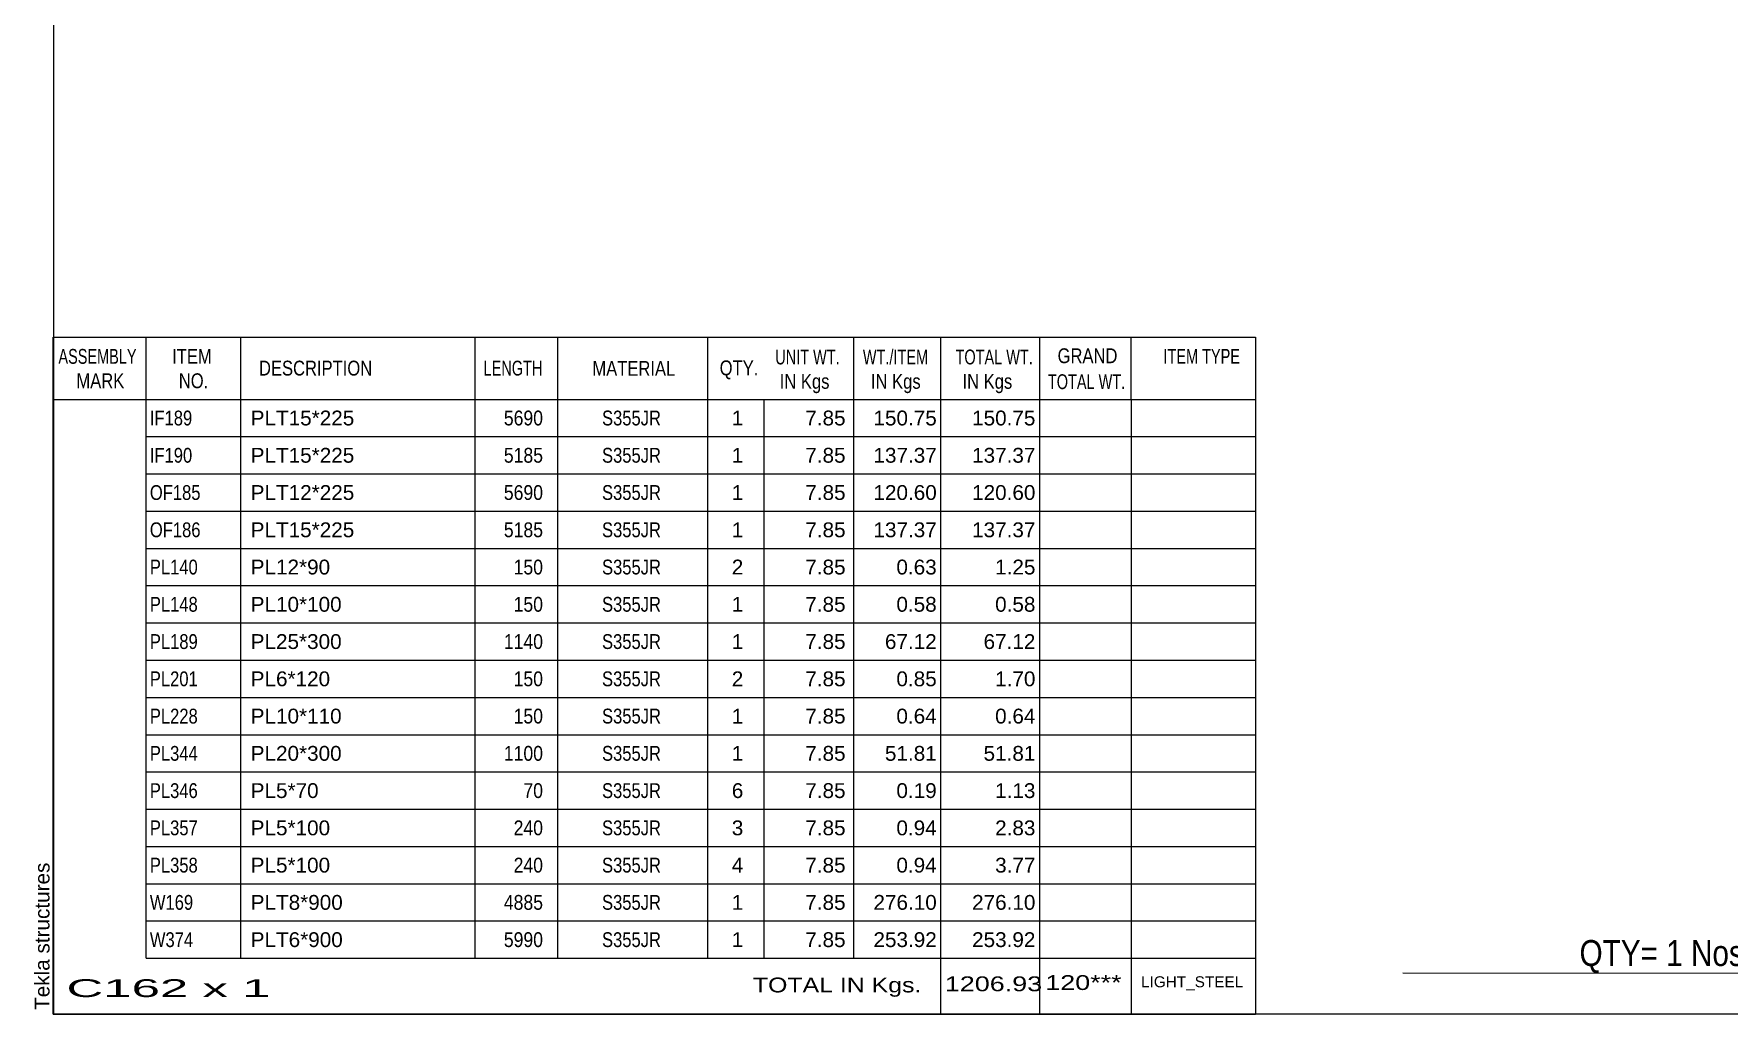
# Model space of a CAD drawing. Header units: millimetres. Extents: x -321 to 92, y -152 to 135.
# Drawn here: x -320.6 to -102.2, y -151.8 to -25.5 of the extents above; entities that cross this region are included whole.
import ezdxf

# ---------------------------------------------------------------- set-up
doc = ezdxf.new("R2010")
doc.units = ezdxf.units.MM
doc.styles.add('Arial', font='ARIAL.TTF', dxfattribs={"height": 0.2})
doc.styles.add('Arial Narrow', font='ARIALN.TTF', dxfattribs={"height": 0.2})

# ---------------------------------------------------------------- blocks, each defined once
blk = doc.blocks.new('Unknown-622305719-1210')
at = {"color": 5, "linetype": 'Continuous'}
for p, q in [((-318.07, 135.25), (-318.07, -151.75)), ((-318.07, -151.75), (91.93, -151.75))]:
    blk.add_line(p, q, dxfattribs=at)
at = {"color": 174, "linetype": 'Continuous', "style": 'Arial'}
blk.add_text('Tekla structures', height=1.9102, rotation=90, dxfattribs=at).set_placement((-318.57, -151.25))
blk = doc.blocks.new('CBS_CALLOFF-622305719-5306')
at = {"color": 7, "linetype": 'Continuous'}
blk.add_line((-144.19, -146.49), (-27.96, -146.5), dxfattribs=at)
at = {"color": 3, "linetype": 'Continuous', "style": 'Arial Narrow'}
blk.add_text('QTY= 1 Nos.      COLUMN     MKD : C162', height=3.3405, dxfattribs=at).set_placement((-121.43, -145.59))
blk = doc.blocks.new('CBS_BOM-622305719-5305')
at = {"color": 7, "linetype": 'Continuous'}
for p, q in [((-318.1, -72.59), (-318.1, -64.59)), ((-318.1, -64.59), (-163.18, -64.59)), ((-306.1, -72.59), (-306.1, -64.59)), ((-293.91, -72.59), (-293.91, -64.59)), ((-263.74, -72.59), (-263.74, -64.59)), ((-253.06, -72.59), (-253.06, -64.59)), ((-233.75, -72.59), (-233.75, -64.59)), ((-214.95, -72.59), (-214.95, -64.59)), ((-203.73, -72.59), (-203.73, -64.59)), ((-190.95, -72.59), (-190.95, -64.59)), ((-179.2, -72.59), (-179.2, -64.59)), ((-163.18, -64.59), (-163.18, -72.58)), ((-318.1, -72.59), (-163.18, -72.59)), ((-318.1, -77.39), (-318.1, -72.59)), ((-306.1, -77.39), (-306.1, -72.59)), ((-293.91, -77.39), (-293.91, -72.59)), ((-263.74, -77.39), (-263.74, -72.59)), ((-253.06, -77.39), (-253.06, -72.59)), ((-233.75, -77.39), (-233.75, -72.59)), ((-226.48, -77.39), (-226.48, -72.59)), ((-214.95, -77.39), (-214.95, -72.59)), ((-203.73, -77.39), (-203.73, -72.59)), ((-190.95, -77.39), (-190.95, -72.59)), ((-179.18, -77.39), (-179.18, -72.59)), ((-163.18, -72.59), (-163.18, -77.39)), ((-318.1, -82.19), (-318.1, -77.39)), ((-306.1, -77.39), (-163.18, -77.39)), ((-306.1, -82.19), (-306.1, -77.39)), ((-293.91, -82.19), (-293.91, -77.39)), ((-263.74, -82.19), (-263.74, -77.39)), ((-253.06, -82.19), (-253.06, -77.39)), ((-233.75, -82.19), (-233.75, -77.39)), ((-226.48, -82.19), (-226.48, -77.39)), ((-214.95, -82.19), (-214.95, -77.39)), ((-203.73, -82.19), (-203.73, -77.39)), ((-190.95, -82.19), (-190.95, -77.39)), ((-179.18, -82.19), (-179.18, -77.39)), ((-163.18, -77.39), (-163.18, -82.19)), ((-318.1, -86.99), (-318.1, -82.19)), ((-306.1, -82.19), (-163.18, -82.19)), ((-306.1, -86.99), (-306.1, -82.19)), ((-293.91, -86.99), (-293.91, -82.19)), ((-263.74, -86.99), (-263.74, -82.19)), ((-253.06, -86.99), (-253.06, -82.19)), ((-233.75, -86.99), (-233.75, -82.19)), ((-226.48, -86.99), (-226.48, -82.19)), ((-214.95, -86.99), (-214.95, -82.19)), ((-203.73, -86.99), (-203.73, -82.19)), ((-190.95, -86.99), (-190.95, -82.19)), ((-179.18, -86.99), (-179.18, -82.19)), ((-163.18, -82.19), (-163.18, -86.99)), ((-318.1, -91.79), (-318.1, -86.99)), ((-306.1, -86.99), (-163.18, -86.99)), ((-306.1, -91.79), (-306.1, -86.99)), ((-293.91, -91.79), (-293.91, -86.99)), ((-263.74, -91.79), (-263.74, -86.99)), ((-253.06, -91.79), (-253.06, -86.99)), ((-233.75, -91.79), (-233.75, -86.99)), ((-226.48, -91.79), (-226.48, -86.99)), ((-214.95, -91.79), (-214.95, -86.99)), ((-203.73, -91.79), (-203.73, -86.99)), ((-190.95, -91.79), (-190.95, -86.99)), ((-179.18, -91.79), (-179.18, -86.99)), ((-163.18, -86.99), (-163.18, -91.79)), ((-318.1, -96.59), (-318.1, -91.79)), ((-306.1, -91.79), (-163.18, -91.79)), ((-306.1, -96.59), (-306.1, -91.79)), ((-293.91, -96.59), (-293.91, -91.79)), ((-263.74, -96.59), (-263.74, -91.79)), ((-253.06, -96.59), (-253.06, -91.79)), ((-233.75, -96.59), (-233.75, -91.79)), ((-226.48, -96.59), (-226.48, -91.79)), ((-214.95, -96.59), (-214.95, -91.79)), ((-203.73, -96.59), (-203.73, -91.79)), ((-190.95, -96.59), (-190.95, -91.79)), ((-179.18, -96.59), (-179.18, -91.79)), ((-163.18, -91.79), (-163.18, -96.59)), ((-318.1, -101.39), (-318.1, -96.59)), ((-306.1, -96.59), (-163.18, -96.59)), ((-306.1, -101.39), (-306.1, -96.59)), ((-293.91, -101.39), (-293.91, -96.59)), ((-263.74, -101.39), (-263.74, -96.59)), ((-253.06, -101.39), (-253.06, -96.59)), ((-233.75, -101.39), (-233.75, -96.59)), ((-226.48, -101.39), (-226.48, -96.59)), ((-214.95, -101.39), (-214.95, -96.59)), ((-203.73, -101.39), (-203.73, -96.59)), ((-190.95, -101.39), (-190.95, -96.59)), ((-179.18, -101.39), (-179.18, -96.59)), ((-163.18, -96.59), (-163.18, -101.39)), ((-318.1, -106.19), (-318.1, -101.39)), ((-306.1, -101.39), (-163.18, -101.39)), ((-306.1, -106.19), (-306.1, -101.39)), ((-293.91, -106.19), (-293.91, -101.39)), ((-263.74, -106.19), (-263.74, -101.39)), ((-253.06, -106.19), (-253.06, -101.39)), ((-233.75, -106.19), (-233.75, -101.39)), ((-226.48, -106.19), (-226.48, -101.39)), ((-214.95, -106.19), (-214.95, -101.39)), ((-203.73, -106.19), (-203.73, -101.39)), ((-190.95, -106.19), (-190.95, -101.39)), ((-179.18, -106.19), (-179.18, -101.39)), ((-163.18, -101.39), (-163.18, -106.19)), ((-318.1, -110.99), (-318.1, -106.19)), ((-306.1, -106.19), (-163.18, -106.19)), ((-306.1, -110.99), (-306.1, -106.19)), ((-293.91, -110.99), (-293.91, -106.19)), ((-263.74, -110.99), (-263.74, -106.19)), ((-253.06, -110.99), (-253.06, -106.19)), ((-233.75, -110.99), (-233.75, -106.19)), ((-226.48, -110.99), (-226.48, -106.19)), ((-214.95, -110.99), (-214.95, -106.19)), ((-203.73, -110.99), (-203.73, -106.19)), ((-190.95, -110.99), (-190.95, -106.19)), ((-179.18, -110.99), (-179.18, -106.19)), ((-163.18, -106.19), (-163.18, -110.99)), ((-318.1, -115.79), (-318.1, -110.99)), ((-306.1, -110.99), (-163.18, -110.99)), ((-306.1, -115.79), (-306.1, -110.99)), ((-293.91, -115.79), (-293.91, -110.99)), ((-263.74, -115.79), (-263.74, -110.99)), ((-253.06, -115.79), (-253.06, -110.99)), ((-233.75, -115.79), (-233.75, -110.99)), ((-226.48, -115.79), (-226.48, -110.99)), ((-214.95, -115.79), (-214.95, -110.99)), ((-203.73, -115.79), (-203.73, -110.99)), ((-190.95, -115.79), (-190.95, -110.99)), ((-179.18, -115.79), (-179.18, -110.99)), ((-163.18, -110.99), (-163.18, -115.79)), ((-318.1, -120.59), (-318.1, -115.79)), ((-306.1, -115.79), (-163.18, -115.79)), ((-306.1, -120.59), (-306.1, -115.79)), ((-293.91, -120.59), (-293.91, -115.79)), ((-263.74, -120.59), (-263.74, -115.79)), ((-253.06, -120.59), (-253.06, -115.79)), ((-233.75, -120.59), (-233.75, -115.79)), ((-226.48, -120.59), (-226.48, -115.79)), ((-214.95, -120.59), (-214.95, -115.79)), ((-203.73, -120.59), (-203.73, -115.79)), ((-190.95, -120.59), (-190.95, -115.79)), ((-179.18, -120.59), (-179.18, -115.79)), ((-163.18, -115.79), (-163.18, -120.59)), ((-318.1, -125.39), (-318.1, -120.59)), ((-306.1, -120.59), (-163.18, -120.59)), ((-306.1, -125.39), (-306.1, -120.59)), ((-293.91, -125.39), (-293.91, -120.59)), ((-263.74, -125.39), (-263.74, -120.59)), ((-253.06, -125.39), (-253.06, -120.59)), ((-233.75, -125.39), (-233.75, -120.59)), ((-226.48, -125.39), (-226.48, -120.59)), ((-214.95, -125.39), (-214.95, -120.59)), ((-203.73, -125.39), (-203.73, -120.59)), ((-190.95, -125.39), (-190.95, -120.59)), ((-179.18, -125.39), (-179.18, -120.59)), ((-163.18, -120.59), (-163.18, -125.39)), ((-318.1, -130.19), (-318.1, -125.39)), ((-306.1, -125.39), (-163.18, -125.39)), ((-306.1, -130.19), (-306.1, -125.39)), ((-293.91, -130.19), (-293.91, -125.39)), ((-263.74, -130.19), (-263.74, -125.39)), ((-253.06, -130.19), (-253.06, -125.39)), ((-233.75, -130.19), (-233.75, -125.39)), ((-226.48, -130.19), (-226.48, -125.39)), ((-214.95, -130.19), (-214.95, -125.39)), ((-203.73, -130.19), (-203.73, -125.39)), ((-190.95, -130.19), (-190.95, -125.39)), ((-179.18, -130.19), (-179.18, -125.39)), ((-163.18, -125.39), (-163.18, -130.19)), ((-318.1, -134.99), (-318.1, -130.19)), ((-306.1, -130.19), (-163.18, -130.19)), ((-306.1, -134.99), (-306.1, -130.19)), ((-293.91, -134.99), (-293.91, -130.19)), ((-263.74, -134.99), (-263.74, -130.19)), ((-253.06, -134.99), (-253.06, -130.19)), ((-233.75, -134.99), (-233.75, -130.19)), ((-226.48, -134.99), (-226.48, -130.19)), ((-214.95, -134.99), (-214.95, -130.19)), ((-203.73, -134.99), (-203.73, -130.19)), ((-190.95, -134.99), (-190.95, -130.19)), ((-179.18, -134.99), (-179.18, -130.19)), ((-163.18, -130.19), (-163.18, -134.99)), ((-318.1, -139.79), (-318.1, -134.99)), ((-306.1, -134.99), (-163.18, -134.99)), ((-306.1, -139.79), (-306.1, -134.99)), ((-293.91, -139.79), (-293.91, -134.99)), ((-263.74, -139.79), (-263.74, -134.99)), ((-253.06, -139.79), (-253.06, -134.99)), ((-233.75, -139.79), (-233.75, -134.99)), ((-226.48, -139.79), (-226.48, -134.99)), ((-214.95, -139.79), (-214.95, -134.99)), ((-203.73, -139.79), (-203.73, -134.99)), ((-190.95, -139.79), (-190.95, -134.99)), ((-179.18, -139.79), (-179.18, -134.99)), ((-163.18, -134.99), (-163.18, -139.79)), ((-318.1, -144.59), (-318.1, -139.79)), ((-306.1, -139.79), (-163.18, -139.79)), ((-306.1, -144.59), (-306.1, -139.79)), ((-293.91, -144.59), (-293.91, -139.79)), ((-263.74, -144.59), (-263.74, -139.79)), ((-253.06, -144.59), (-253.06, -139.79)), ((-233.75, -144.59), (-233.75, -139.79)), ((-226.48, -144.59), (-226.48, -139.79)), ((-214.95, -144.59), (-214.95, -139.79)), ((-203.73, -144.59), (-203.73, -139.79)), ((-190.95, -144.59), (-190.95, -139.79)), ((-179.18, -144.59), (-179.18, -139.79)), ((-163.18, -139.79), (-163.18, -144.59)), ((-318.1, -151.79), (-318.1, -144.61)), ((-306.1, -144.59), (-163.18, -144.59)), ((-203.73, -151.79), (-203.73, -144.61)), ((-190.95, -151.79), (-190.95, -144.61)), ((-179.14, -151.79), (-179.14, -144.61)), ((-163.18, -144.59), (-163.18, -151.79)), ((-318.1, -151.79), (-163.18, -151.79))]:
    blk.add_line(p, q, dxfattribs=at)
at = {"color": 3, "linetype": 'Continuous', "style": 'Arial'}
for s, height, width, p in [('ASSEMBLY', 1.91, 0.7, (-317.42, -68.01)), ('ITEM', 1.91, 0.8, (-302.77, -68.01)), ('DESCRIPTION', 1.9102, 0.8, (-291.58, -69.52)), ('LENGTH', 1.91, 0.7, (-262.64, -69.52)), ('MATERIAL', 1.91, 0.8, (-248.62, -69.56)), ('QTY.', 1.91, 0.8, (-232.22, -69.49)), ('UNIT WT.', 1.91, 0.7, (-225.06, -68.09)), ('WT./ITEM', 1.91, 0.7, (-213.77, -68.09)), ('TOTAL WT.', 1.91, 0.7, (-201.83, -68.09)), ('GRAND', 1.91, 0.8, (-188.68, -67.93)), ('ITEM TYPE', 1.91, 0.7, (-175.04, -68.01)), ('MARK', 1.91, 0.8, (-315.1, -71.15)), ('NO.', 1.91, 0.8, (-301.91, -71.15)), ('IN Kgs', 1.91, 0.8, (-224.48, -71.23)), ('IN Kgs', 1.91, 0.8, (-212.73, -71.23)), ('IN Kgs', 1.91, 0.8, (-200.93, -71.23)), ('TOTAL WT.', 1.91, 0.7, (-189.93, -71.27))]:
    blk.add_text(s, height=height, dxfattribs=dict(at, width=width)).set_placement(p)
at = {"color": 7, "linetype": 'Continuous', "style": 'Arial'}
for s, width, p in [('IF189', 0.8, (-305.64, -75.95)), ('5690', 0.85, (-260.03, -75.95)), ('S355JR', 0.8, (-247.38, -75.95)), ('IF190', 0.8, (-305.64, -80.75)), ('5185', 0.85, (-260.03, -80.75)), ('S355JR', 0.8, (-247.38, -80.75)), ('OF185', 0.8, (-305.64, -85.55)), ('5690', 0.85, (-260.03, -85.55)), ('S355JR', 0.8, (-247.38, -85.55)), ('OF186', 0.8, (-305.64, -90.35)), ('5185', 0.85, (-260.03, -90.35)), ('S355JR', 0.8, (-247.38, -90.35)), ('PL140', 0.8, (-305.64, -95.15)), ('150', 0.85, (-258.77, -95.15)), ('S355JR', 0.8, (-247.38, -95.15)), ('PL148', 0.8, (-305.64, -99.95)), ('150', 0.85, (-258.77, -99.95)), ('S355JR', 0.8, (-247.38, -99.95)), ('PL189', 0.8, (-305.64, -104.75)), ('1140', 0.85, (-260.03, -104.75)), ('S355JR', 0.8, (-247.38, -104.75)), ('PL201', 0.8, (-305.64, -109.55)), ('150', 0.85, (-258.77, -109.55)), ('S355JR', 0.8, (-247.38, -109.55)), ('PL228', 0.8, (-305.64, -114.35)), ('150', 0.85, (-258.77, -114.35)), ('S355JR', 0.8, (-247.38, -114.35)), ('PL344', 0.8, (-305.64, -119.15)), ('1100', 0.85, (-260.03, -119.15)), ('S355JR', 0.8, (-247.38, -119.15)), ('PL346', 0.8, (-305.64, -123.95)), ('70', 0.85, (-257.51, -123.95)), ('S355JR', 0.8, (-247.38, -123.95)), ('PL357', 0.8, (-305.64, -128.75)), ('240', 0.85, (-258.77, -128.75)), ('S355JR', 0.8, (-247.38, -128.75)), ('PL358', 0.8, (-305.64, -133.55)), ('240', 0.85, (-258.77, -133.55)), ('S355JR', 0.8, (-247.38, -133.55)), ('W169', 0.8, (-305.64, -138.35)), ('4885', 0.85, (-260.03, -138.35)), ('S355JR', 0.8, (-247.38, -138.35)), ('W374', 0.8, (-305.64, -143.15)), ('5990', 0.85, (-260.03, -143.15)), ('S355JR', 0.8, (-247.38, -143.15))]:
    blk.add_text(s, height=1.91, dxfattribs=dict(at, width=width)).set_placement(p)
for s, p in [('PLT15*225', (-292.65, -75.95)), ('1', (-230.66, -75.95)), ('7.85', (-221.19, -75.95)), ('150.75', (-212.41, -75.95)), ('150.75', (-199.7, -75.95)), ('PLT15*225', (-292.65, -80.75)), ('1', (-230.66, -80.75)), ('7.85', (-221.19, -80.75)), ('137.37', (-212.41, -80.75)), ('137.37', (-199.7, -80.75)), ('PLT12*225', (-292.65, -85.55)), ('1', (-230.66, -85.55)), ('7.85', (-221.19, -85.55)), ('120.60', (-212.41, -85.55)), ('120.60', (-199.7, -85.55)), ('PLT15*225', (-292.65, -90.35)), ('1', (-230.66, -90.35)), ('7.85', (-221.19, -90.35)), ('137.37', (-212.41, -90.35)), ('137.37', (-199.7, -90.35)), ('PL12*90', (-292.65, -95.15)), ('2', (-230.66, -95.15)), ('7.85', (-221.19, -95.15)), ('0.63', (-209.45, -95.15)), ('1.25', (-196.73, -95.15)), ('PL10*100', (-292.65, -99.95)), ('1', (-230.66, -99.95)), ('7.85', (-221.19, -99.95)), ('0.58', (-209.45, -99.95)), ('0.58', (-196.73, -99.95)), ('PL25*300', (-292.65, -104.75)), ('1', (-230.66, -104.75)), ('7.85', (-221.19, -104.75)), ('67.12', (-210.93, -104.75)), ('67.12', (-198.22, -104.75)), ('PL6*120', (-292.65, -109.55)), ('2', (-230.66, -109.55)), ('7.85', (-221.19, -109.55)), ('0.85', (-209.45, -109.55)), ('1.70', (-196.73, -109.55)), ('PL10*110', (-292.65, -114.35)), ('1', (-230.66, -114.35)), ('7.85', (-221.19, -114.35)), ('0.64', (-209.45, -114.35)), ('0.64', (-196.73, -114.35)), ('PL20*300', (-292.65, -119.15)), ('1', (-230.66, -119.15)), ('7.85', (-221.19, -119.15)), ('51.81', (-210.93, -119.15)), ('51.81', (-198.22, -119.15)), ('PL5*70', (-292.65, -123.95)), ('6', (-230.66, -123.95)), ('7.85', (-221.19, -123.95)), ('0.19', (-209.45, -123.95)), ('1.13', (-196.73, -123.95)), ('PL5*100', (-292.65, -128.75)), ('3', (-230.66, -128.75)), ('7.85', (-221.19, -128.75)), ('0.94', (-209.45, -128.75)), ('2.83', (-196.73, -128.75)), ('PL5*100', (-292.65, -133.55)), ('4', (-230.66, -133.55)), ('7.85', (-221.19, -133.55)), ('0.94', (-209.45, -133.55)), ('3.77', (-196.73, -133.55)), ('PLT8*900', (-292.65, -138.35)), ('1', (-230.66, -138.35)), ('7.85', (-221.19, -138.35)), ('276.10', (-212.41, -138.35)), ('276.10', (-199.7, -138.35)), ('PLT6*900', (-292.65, -143.15)), ('1', (-230.66, -143.15)), ('7.85', (-221.19, -143.15)), ('253.92', (-212.41, -143.15)), ('253.92', (-199.7, -143.15))]:
    blk.add_text(s, height=1.91, dxfattribs=at).set_placement(p)
at = {"color": 6, "linetype": 'Continuous', "style": 'Arial'}
for s, height, width, p in [('C162 x 1', 2.292, 2.05, (-316.38, -149.59)), ('TOTAL IN Kgs.', 1.9102, 1.2, (-227.94, -148.99)), ('1206.93', 1.91, 1.3, (-203.21, -148.84)), ('120***', 1.91, 1.3, (-190.27, -148.68))]:
    blk.add_text(s, height=height, dxfattribs=dict(at, width=width)).set_placement(p)
blk.add_text('LIGHT_STEEL', height=1.4135, dxfattribs=at).set_placement((-177.93, -148.33))

msp = doc.modelspace()

# ---------------------------------------------------------------- block references
for name in ['Unknown-622305719-1210', 'CBS_BOM-622305719-5305', 'CBS_CALLOFF-622305719-5306']:
    msp.add_blockref(name, (0, 0))

doc.saveas('drawing.dxf')
